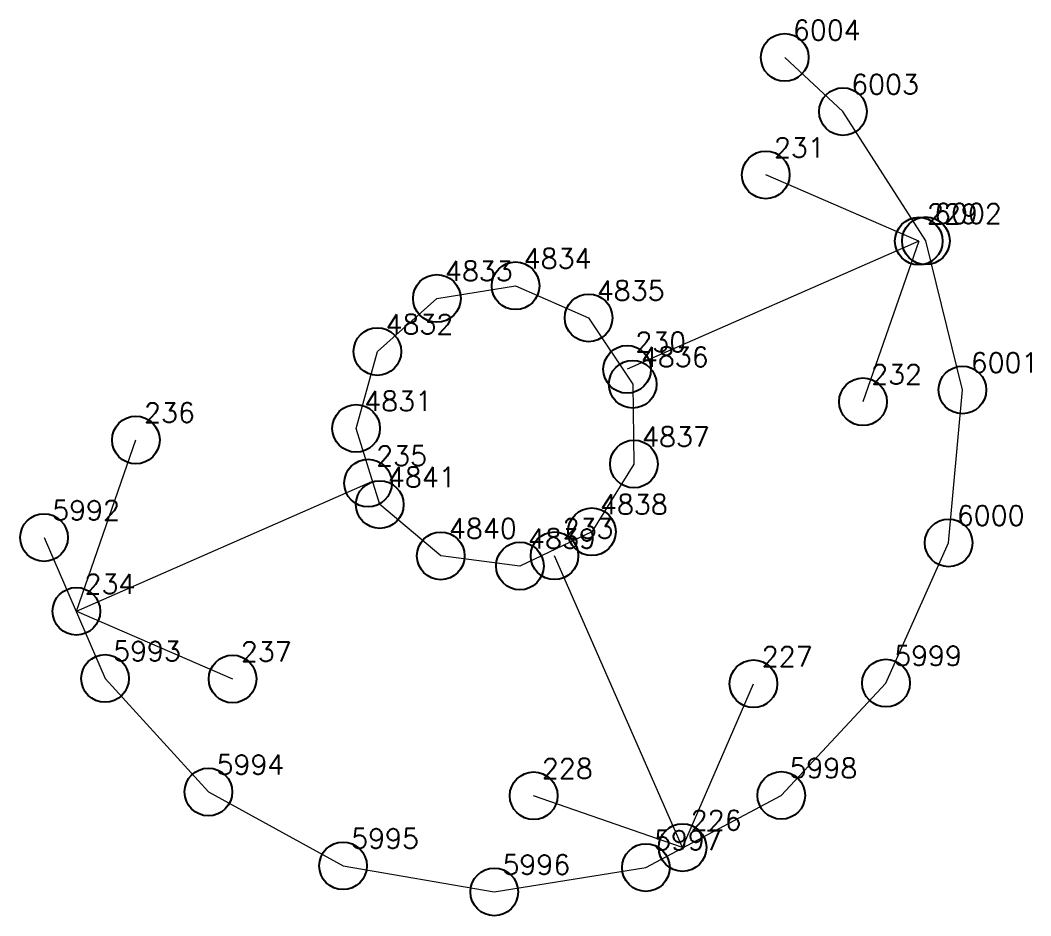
# Model space of a CAD drawing. Extents: x 1391501 to 1398271, y 354915 to 360782.
# Drawn here: x 1391653.76 to 1391669.67, y 354914.92 to 354929.01 of the extents above; entities that cross this region are included whole.
import ezdxf

# ---------------------------------------------------------------- set-up
doc = ezdxf.new("R2010")
doc.units = 0
doc.header["$PDMODE"] = 33
doc.header["$PDSIZE"] = 0.75
doc.layers.add('12 - ценные элементы визуального восприятия территории', color=7, linetype='Continuous')
doc.styles.get("Standard").update_dxf_attribs({"font": 'simplex.shx'})

msp = doc.modelspace()

# ---------------------------------------------------------------- linework, layer by layer
for p in [(1391661.559, 354924.83), (1391660.32, 354924.632), (1391662.709, 354924.326), (1391659.384, 354923.796), (1391663.403, 354923.281), (1391659.049, 354922.587), (1391663.422, 354922.026), (1391659.421, 354921.388), (1391662.76, 354920.96), (1391660.382, 354920.581), (1391661.627, 354920.421)]:
    msp.add_point(p)
at = {"layer": '12 - ценные элементы визуального восприятия территории', "color": 7, "lineweight": 20}
for points in [[(1391654.137, 354920.868), (1391655.097, 354918.651), (1391656.724, 354916.865), (1391658.843, 354915.703), (1391661.224, 354915.292), (1391663.61, 354915.675), (1391665.742, 354916.812), (1391667.39, 354918.578), (1391668.376, 354920.784), (1391668.593, 354923.191), (1391668.018, 354925.538), (1391666.713, 354927.571), (1391665.796, 354928.424)], [(1391654.137, 354920.868), (1391655.097, 354918.651), (1391656.724, 354916.865), (1391658.843, 354915.703), (1391661.224, 354915.292), (1391663.61, 354915.675), (1391665.742, 354916.812), (1391667.39, 354918.578), (1391668.376, 354920.784), (1391668.593, 354923.191), (1391668.018, 354925.538), (1391666.713, 354927.571), (1391665.796, 354928.424)], [(1391667.906, 354925.533), (1391665.498, 354926.576)], [(1391667.906, 354925.533), (1391665.498, 354926.576)], [(1391667.906, 354925.533), (1391663.315, 354923.516)], [(1391667.906, 354925.533), (1391663.315, 354923.516)], [(1391667.906, 354925.533), (1391667.028, 354923.006)], [(1391667.906, 354925.533), (1391667.028, 354923.006)], [(1391654.646, 354919.708), (1391655.582, 354922.404)], [(1391654.646, 354919.708), (1391655.582, 354922.404)], [(1391654.646, 354919.708), (1391659.237, 354921.725)], [(1391654.646, 354919.708), (1391659.237, 354921.725)], [(1391664.188, 354915.991), (1391662.172, 354920.582)], [(1391664.188, 354915.991), (1391662.172, 354920.582)], [(1391654.646, 354919.708), (1391657.105, 354918.643)], [(1391654.646, 354919.708), (1391657.105, 354918.643)], [(1391664.188, 354915.991), (1391665.304, 354918.568)], [(1391664.188, 354915.991), (1391665.304, 354918.568)], [(1391664.188, 354915.991), (1391661.844, 354916.805)], [(1391664.188, 354915.991), (1391661.844, 354916.805)]]:
    msp.add_lwpolyline(points, dxfattribs=at)
msp.add_lwpolyline([(1391659.049, 354922.587), (1391659.384, 354923.796), (1391660.32, 354924.632), (1391661.559, 354924.83), (1391662.709, 354924.326), (1391663.403, 354923.281), (1391663.422, 354922.026), (1391662.76, 354920.96), (1391661.627, 354920.421), (1391660.382, 354920.581), (1391659.421, 354921.388), (1391659.049, 354922.587)], close=True, dxfattribs=at)
msp.add_lwpolyline([(1391659.049, 354922.587), (1391659.384, 354923.796), (1391660.32, 354924.632), (1391661.559, 354924.83), (1391662.709, 354924.326), (1391663.403, 354923.281), (1391663.422, 354922.026), (1391662.76, 354920.96), (1391661.627, 354920.421), (1391660.382, 354920.581), (1391659.421, 354921.388), (1391659.049, 354922.587)], close=True, dxfattribs=at)
at = {"layer": '12 - ценные элементы визуального восприятия территории'}
for p in [(1391665.796, 354928.424), (1391666.713, 354927.571), (1391665.498, 354926.576), (1391667.906, 354925.533), (1391668.018, 354925.538), (1391663.315, 354923.516), (1391668.593, 354923.191), (1391667.028, 354923.006), (1391655.582, 354922.404), (1391659.237, 354921.725), (1391654.137, 354920.868), (1391668.376, 354920.784), (1391662.172, 354920.582), (1391654.646, 354919.708), (1391655.097, 354918.651), (1391657.105, 354918.643), (1391665.304, 354918.568), (1391667.39, 354918.578), (1391656.724, 354916.865), (1391661.844, 354916.805), (1391665.742, 354916.812), (1391664.188, 354915.991), (1391658.843, 354915.703), (1391663.61, 354915.675), (1391661.224, 354915.292)]:
    msp.add_point(p, dxfattribs=at)

# ---------------------------------------------------------------- texts
at = {"color": 7}
for s, p in [('4834', (1391661.688, 354925.104)), ('4833', (1391660.449, 354924.907)), ('4835', (1391662.838, 354924.6)), ('4832', (1391659.513, 354924.07)), ('4836', (1391663.532, 354923.555)), ('4831', (1391659.178, 354922.861)), ('4837', (1391663.551, 354922.3)), ('4841', (1391659.55, 354921.663)), ('4838', (1391662.889, 354921.235)), ('4840', (1391660.511, 354920.855)), ('4839', (1391661.756, 354920.696))]:
    msp.add_text(s, height=0.3111, dxfattribs=at).set_placement(p)
at = {"layer": '12 - ценные элементы визуального восприятия территории', "color": 7}
for s, p in [('6004', (1391665.925, 354928.698)), ('6003', (1391666.842, 354927.845)), ('231', (1391665.627, 354926.85)), ('229', (1391668.035, 354925.807)), ('6002', (1391668.147, 354925.812)), ('230', (1391663.444, 354923.791)), ('6001', (1391668.723, 354923.465)), ('232', (1391667.157, 354923.281)), ('236', (1391655.712, 354922.678)), ('235', (1391659.366, 354921.999)), ('5992', (1391654.266, 354921.142)), ('6000', (1391668.505, 354921.059)), ('233', (1391662.301, 354920.856)), ('234', (1391654.775, 354919.983)), ('5993', (1391655.226, 354918.925)), ('237', (1391657.235, 354918.918)), ('227', (1391665.434, 354918.842)), ('5999', (1391667.519, 354918.853)), ('5994', (1391656.853, 354917.139)), ('228', (1391661.974, 354917.079)), ('5998', (1391665.871, 354917.086)), ('226', (1391664.317, 354916.265)), ('5995', (1391658.972, 354915.978)), ('5997', (1391663.739, 354915.95)), ('5996', (1391661.353, 354915.566))]:
    msp.add_text(s, height=0.3111, dxfattribs=at).set_placement(p)

doc.saveas('drawing.dxf')
